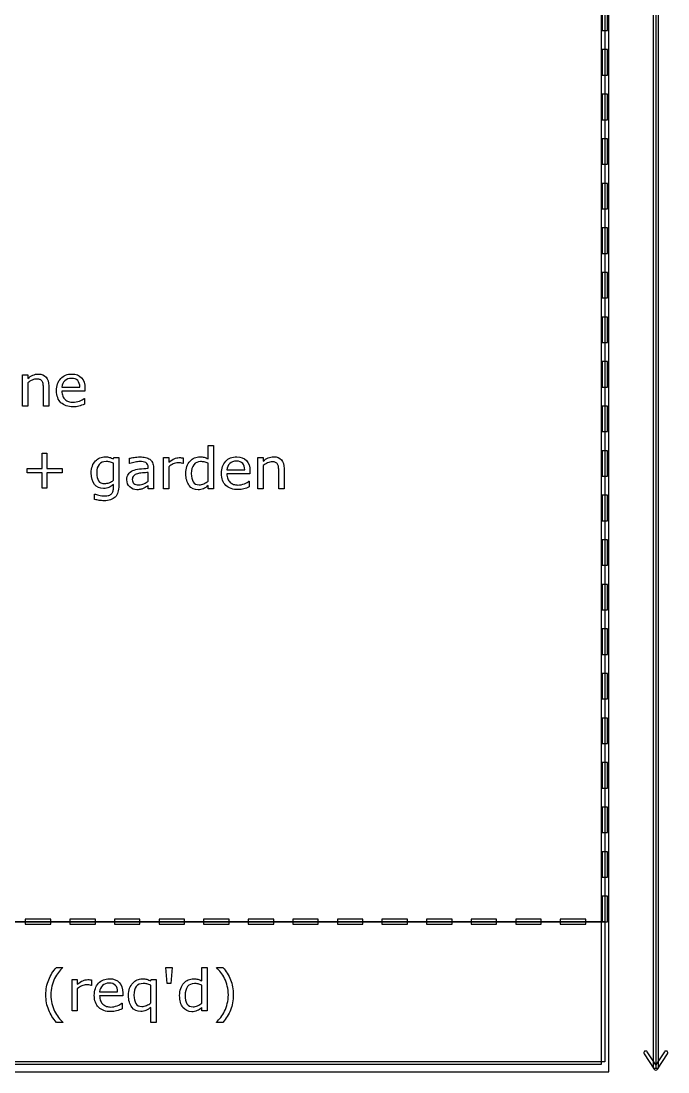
# Model space of a CAD drawing. Extents: x -13 to 750, y 12 to 2314.
# Drawn here: x 176.3 to 277.9, y 1844.3 to 2009.4 of the extents above; entities that cross this region are included whole.
import ezdxf

# ---------------------------------------------------------------- set-up
doc = ezdxf.new("R2010")
doc.units = 0
doc.layers.get('0').update_dxf_attribs({"linetype": 'CONTINUOUS'})

msp = doc.modelspace()

# ---------------------------------------------------------------- linework, layer by layer
at = {"color": 7}
for points in [[(43.400391, 2296.489609), (43.400391, 1844.29039), (268.59961, 1844.29039), (268.59961, 2296.489609)], [(44.599609, 2295.290391), (267.40039, 2295.290391), (267.40039, 1845.48961), (44.599609, 1845.48961)], [(275.59961, 2295.89), (275.59961, 1844.89), (276.40039, 1844.89), (276.40039, 2295.89)], [(44, 2011.89), (268, 2011.89), (268, 1867.89), (44, 1867.89)], [(267.59961, 2011.89), (267.59961, 2007.89), (268.40039, 2007.89), (268.40039, 2011.89)], [(267.59961, 2004.89), (267.59961, 2000.89), (268.40039, 2000.89), (268.40039, 2004.89)], [(267.59961, 1997.89), (267.59961, 1993.89), (268.40039, 1993.89), (268.40039, 1997.89)], [(267.59961, 1990.89), (267.59961, 1986.89), (268.40039, 1986.89), (268.40039, 1990.89)], [(267.59961, 1983.89), (267.59961, 1979.89), (268.40039, 1979.89), (268.40039, 1983.89)], [(267.59961, 1976.89), (267.59961, 1972.89), (268.40039, 1972.89), (268.40039, 1976.89)], [(267.59961, 1969.89), (267.59961, 1965.89), (268.40039, 1965.89), (268.40039, 1969.89)], [(267.59961, 1962.89), (267.59961, 1958.89), (268.40039, 1958.89), (268.40039, 1962.89)], [(267.59961, 1955.89), (267.59961, 1951.89), (268.40039, 1951.89), (268.40039, 1955.89)], [(267.59961, 1948.89), (267.59961, 1944.89), (268.40039, 1944.89), (268.40039, 1948.89)], [(267.59961, 1941.89), (267.59961, 1937.89), (268.40039, 1937.89), (268.40039, 1941.89)], [(182.79565, 1938.40367), (180.40063, 1938.40367), (180.40063, 1936.00865), (179.67114, 1936.00865), (179.67114, 1938.40367), (177.27612, 1938.40367), (177.27612, 1939.1068), (179.67114, 1939.1068), (179.67114, 1941.50182), (180.40063, 1941.50182), (180.40063, 1939.1068), (182.79565, 1939.1068)], [(190.85083, 1937.2391)], [(196.29565, 1937.09852)], [(205.70435, 1937.09847)], [(267.59961, 1934.89), (267.59961, 1930.89), (268.40039, 1930.89), (268.40039, 1934.89)], [(267.59961, 1927.89), (267.59961, 1923.89), (268.40039, 1923.89), (268.40039, 1927.89)], [(267.59961, 1920.89), (267.59961, 1916.89), (268.40039, 1916.89), (268.40039, 1920.89)], [(267.59961, 1913.89), (267.59961, 1909.89), (268.40039, 1909.89), (268.40039, 1913.89)], [(267.59961, 1906.89), (267.59961, 1902.89), (268.40039, 1902.89), (268.40039, 1906.89)], [(267.59961, 1899.89), (267.59961, 1895.89), (268.40039, 1895.89), (268.40039, 1899.89)], [(267.59961, 1892.89), (267.59961, 1888.89), (268.40039, 1888.89), (268.40039, 1892.89)], [(267.59961, 1885.89), (267.59961, 1881.89), (268.40039, 1881.89), (268.40039, 1885.89)], [(267.59961, 1878.89), (267.59961, 1874.89), (268.40039, 1874.89), (268.40039, 1878.89)], [(267.59961, 1871.89), (267.59961, 1867.89), (268.40039, 1867.89), (268.40039, 1871.89)], [(44, 1867.89), (268, 1867.89), (268, 1845.89), (44, 1845.89)], [(177, 1868.29039), (177, 1867.48961), (181, 1867.48961), (181, 1868.29039)], [(184, 1868.29039), (184, 1867.48961), (188, 1867.48961), (188, 1868.29039)], [(191, 1868.29039), (191, 1867.48961), (195, 1867.48961), (195, 1868.29039)], [(198, 1868.29039), (198, 1867.48961), (202, 1867.48961), (202, 1868.29039)], [(205, 1868.29039), (205, 1867.48961), (209, 1867.48961), (209, 1868.29039)], [(212, 1868.29039), (212, 1867.48961), (216, 1867.48961), (216, 1868.29039)], [(219, 1868.29039), (219, 1867.48961), (223, 1867.48961), (223, 1868.29039)], [(226, 1868.29039), (226, 1867.48961), (230, 1867.48961), (230, 1868.29039)], [(233, 1868.29039), (233, 1867.48961), (237, 1867.48961), (237, 1868.29039)], [(240, 1868.29039), (240, 1867.48961), (244, 1867.48961), (244, 1868.29039)], [(247, 1868.29039), (247, 1867.48961), (251, 1867.48961), (251, 1868.29039)], [(254, 1868.29039), (254, 1867.48961), (258, 1867.48961), (258, 1868.29039)], [(261, 1868.29039), (261, 1867.48961), (265, 1867.48961), (265, 1868.29039)], [(200.0376, 1860.72789), (199.84863, 1858.18346), (199.25098, 1858.18346), (199.06201, 1860.72789)], [(209.65723, 1856.40358)], [(196.70215, 1855.13802)], [(204.72656, 1855.09847)], [(274.23437, 1847.54041)]]:
    msp.add_lwpolyline(points, close=True, dxfattribs=at)
for points in [[(276, 2295.89), (276, 1844.89)], [(177.39263, 1952.55506), (177.39263, 1948.89), (176.56646, 1948.89), (176.56646, 1953.79869), (177.39263, 1953.79869), (177.39263, 1953.25377)], [(180.6709, 1948.89), (179.84473, 1948.89), (179.84473, 1951.68492)], [(180.67095, 1952.07604), (180.6709, 1948.89)], [(182.75391, 1951.89146), (185.56641, 1951.89146)], [(186.37056, 1951.70689), (186.37061, 1951.25865)], [(186.37061, 1951.25865), (182.75391, 1951.25865)], [(186.22998, 1950.08971), (186.27388, 1950.08971), (186.27388, 1949.18883)], [(205.70435, 1940.60093), (205.70435, 1942.72788), (206.53052, 1942.72788), (206.53052, 1935.89)], [(190.85077, 1940.58771), (190.90347, 1940.79865), (191.67691, 1940.79865), (191.677, 1936.44811)], [(193.42603, 1939.85382), (193.38213, 1939.85382), (193.38213, 1940.69317)], [(199.53447, 1939.37486), (199.53447, 1935.89), (198.7083, 1935.89), (198.7083, 1940.79869), (199.53447, 1940.79869), (199.53447, 1940.07359)], [(201.77129, 1940.74589), (201.77124, 1939.89781)], [(214.34394, 1939.55506), (214.34394, 1935.89), (213.51777, 1935.89), (213.51777, 1940.79869), (214.34394, 1940.79869), (214.34394, 1940.25377)], [(190.85083, 1937.23912), (190.85083, 1939.91539)], [(196.29565, 1939.13317), (196.29565, 1939.26062)], [(196.29565, 1937.0985), (196.29565, 1938.4652)], [(197.11748, 1939.22099), (197.11743, 1935.89)], [(201.77124, 1939.89781), (201.72734, 1939.89781)], [(205.70435, 1937.0985), (205.70435, 1939.91539)], [(208.64868, 1938.89146), (211.46118, 1938.89146)], [(212.26534, 1938.70689), (212.26538, 1938.25865)], [(217.62231, 1935.89), (216.79614, 1935.89), (216.79614, 1938.68492)], [(217.62226, 1939.07604), (217.62231, 1935.89)], [(212.26538, 1938.25865), (208.64868, 1938.25865)], [(212.12476, 1937.08971), (212.16866, 1937.08971), (212.16866, 1936.18883)], [(187.87134, 1934.24202), (187.87134, 1935.08577), (187.91524, 1935.08577)], [(190.85077, 1936.1097), (190.85077, 1936.55794)], [(197.11743, 1935.89), (196.29565, 1935.89), (196.29565, 1936.41295)], [(206.53052, 1935.89), (205.70435, 1935.89), (205.70435, 1936.40416)], [(181.87939, 1860.72789), (182.88574, 1860.72789), (182.88574, 1860.68399)], [(204.72656, 1858.60093), (204.72656, 1860.72788), (205.55273, 1860.72788), (205.55273, 1853.89)], [(207.01172, 1860.6839), (207.01172, 1860.7278), (208.01807, 1860.7278)], [(185.17094, 1857.37486), (185.17094, 1853.89), (184.34477, 1853.89), (184.34477, 1858.79869), (185.17094, 1858.79869), (185.17094, 1858.07359)], [(187.40771, 1857.89781), (187.36381, 1857.89781)], [(187.40775, 1858.74589), (187.40771, 1857.89781)], [(196.70215, 1858.58774), (196.75485, 1858.79868), (197.52829, 1858.79868), (197.52832, 1852.07945)], [(196.70215, 1855.13805), (196.70215, 1857.91539)], [(204.72656, 1855.0985), (204.72656, 1857.91539)], [(188.67773, 1856.89146), (191.49023, 1856.89146)], [(192.29443, 1856.25865), (188.67773, 1856.25865)], [(192.29439, 1856.70689), (192.29443, 1856.25865)], [(192.15381, 1855.08971), (192.19771, 1855.08971), (192.19771, 1854.18883)], [(197.52832, 1852.07945), (196.70215, 1852.07945), (196.70215, 1854.44371)], [(205.55273, 1853.89), (204.72656, 1853.89), (204.72656, 1854.40416)], [(182.88574, 1852.07945), (181.87939, 1852.07945)], [(182.88574, 1852.12344), (182.88574, 1852.07945)], [(208.01807, 1852.07945), (207.01172, 1852.07945), (207.01172, 1852.12335)], [(274.15037, 1847.12438), (275.74998, 1844.72398)], [(277.34958, 1847.45639), (276, 1845.43102), (274.65039, 1847.45641)], [(276.24998, 1844.72398), (277.84959, 1847.12438)]]:
    msp.add_lwpolyline(points, dxfattribs=at)
for points in [[(177.39263, 1953.25377), (177.650443, 1953.467637), (177.917043, 1953.63463), (178.19243, 1953.75475)], [(178.80767, 1953.14832), (178.582083, 1953.14832), (178.346243, 1953.092657), (178.10015, 1952.98133)], [(178.19243, 1953.75475), (178.467823, 1953.874863), (178.75054, 1953.93492), (179.04058, 1953.93492)], [(179.3438, 1953.05602), (179.206107, 1953.117553), (179.027397, 1953.14832), (178.80767, 1953.14832)], [(179.04058, 1953.93492), (179.570853, 1953.93492), (179.97515, 1953.775253), (180.25347, 1953.45592)], [(180.25347, 1953.45592), (180.53179, 1953.13658), (180.67095, 1952.67662), (180.67095, 1952.07604)], [(181.9145, 1951.31578), (181.9145, 1952.118513), (182.132763, 1952.75572), (182.56929, 1953.2274)], [(182.56929, 1953.2274), (183.008743, 1953.69908), (183.58589, 1953.93492), (184.30073, 1953.93492)], [(184.25684, 1953.25377), (183.814453, 1953.25377), (183.461423, 1953.1234), (183.19775, 1952.86266)], [(185.23682, 1952.89781), (185.022953, 1953.135117), (184.696293, 1953.25377), (184.25684, 1953.25377)], [(184.30073, 1953.93492), (184.962843, 1953.93492), (185.47261, 1953.74156), (185.83003, 1953.35484)], [(185.83003, 1953.35484), (186.190383, 1952.968127), (186.37056, 1952.41881), (186.37056, 1951.70689)], [(178.10015, 1952.98133), (177.854057, 1952.870003), (177.618217, 1952.727913), (177.39263, 1952.55506)], [(179.66021, 1952.78355), (179.586963, 1952.906603), (179.481493, 1952.997427), (179.3438, 1953.05602)], [(179.80523, 1952.31773), (179.77883, 1952.51695), (179.73049, 1952.672223), (179.66021, 1952.78355)], [(179.84473, 1951.68492), (179.84473, 1951.910507), (179.831563, 1952.121443), (179.80523, 1952.31773)], [(183.19775, 1952.86266), (182.93701, 1952.601913), (182.789063, 1952.27818), (182.75391, 1951.89146)], [(185.56641, 1951.89146), (185.563743, 1952.32506), (185.45388, 1952.66051), (185.23682, 1952.89781)], [(182.60005, 1949.43492), (182.143017, 1949.877307), (181.9145, 1950.50426), (181.9145, 1951.31578)], [(182.75391, 1951.25865), (182.75391, 1950.956897), (182.79932, 1950.693227), (182.89014, 1950.46764)], [(182.89014, 1950.46764), (182.98096, 1950.24498), (183.10547, 1950.061873), (183.26367, 1949.91832)], [(183.26367, 1949.91832), (183.416017, 1949.777693), (183.596193, 1949.672223), (183.8042, 1949.60191)], [(185.50488, 1949.6942), (185.844727, 1949.828967), (186.086427, 1949.960803), (186.22998, 1950.08971)], [(184.50727, 1948.77574), (183.692817, 1948.77574), (183.057077, 1948.995467), (182.60005, 1949.43492)], [(183.8042, 1949.60191), (184.01514, 1949.531603), (184.246587, 1949.49645), (184.49854, 1949.49645)], [(184.49854, 1949.49645), (184.83252, 1949.49645), (185.167967, 1949.562367), (185.50488, 1949.6942)], [(185.42134, 1948.89439), (185.1313, 1948.81529), (184.82661, 1948.77574), (184.50727, 1948.77574)], [(186.27388, 1949.18883), (185.99556, 1949.071643), (185.71138, 1948.973497), (185.42134, 1948.89439)], [(187.5329, 1939.4803), (187.653013, 1939.78792), (187.81561, 1940.053057), (188.02069, 1940.27571)], [(188.02069, 1940.27571), (188.211123, 1940.483717), (188.44257, 1940.64485), (188.71503, 1940.75911)], [(189.6731, 1940.19223), (189.218993, 1940.19223), (188.86157, 1940.039883), (188.60083, 1939.73519)], [(188.71503, 1940.75911), (188.98749, 1940.876297), (189.258487, 1940.93489), (189.52802, 1940.93489)], [(189.52802, 1940.93489), (189.8122, 1940.93489), (190.049503, 1940.90559), (190.23993, 1940.84699)], [(190.2356, 1940.12633), (190.0481, 1940.170263), (189.8606, 1940.19223), (189.6731, 1940.19223)], [(190.85083, 1939.91539), (190.631103, 1940.014997), (190.426027, 1940.08531), (190.2356, 1940.12633)], [(190.23993, 1940.84699), (190.43329, 1940.791323), (190.636903, 1940.704897), (190.85077, 1940.58771)], [(193.38213, 1940.69317), (193.543263, 1940.737103), (193.776173, 1940.785443), (194.08086, 1940.83819)], [(194.2522, 1940.09991), (193.985593, 1940.044243), (193.710203, 1939.962213), (193.42603, 1939.85382)], [(194.08086, 1940.83819), (194.385547, 1940.890923), (194.68584, 1940.91729), (194.98174, 1940.91729)], [(194.97729, 1940.18781), (194.760497, 1940.18781), (194.5188, 1940.15851), (194.2522, 1940.09991)], [(195.49146, 1940.15271), (195.327393, 1940.17611), (195.156003, 1940.18781), (194.97729, 1940.18781)], [(194.98174, 1940.91729), (195.32744, 1940.91729), (195.627733, 1940.88799), (195.88262, 1940.82939)], [(195.91333, 1940.01647), (195.796143, 1940.083857), (195.65552, 1940.12927), (195.49146, 1940.15271)], [(195.88262, 1940.82939), (196.140433, 1940.773723), (196.36309, 1940.677043), (196.55059, 1940.53935)], [(196.19458, 1939.72644), (196.130113, 1939.849487), (196.036363, 1939.946163), (195.91333, 1940.01647)], [(196.55059, 1940.53935), (196.735157, 1940.40459), (196.87578, 1940.230273), (196.97246, 1940.0164)], [(196.97246, 1940.0164), (197.06914, 1939.802533), (197.11748, 1939.537397), (197.11748, 1939.22099)], [(199.53447, 1940.07359), (199.862597, 1940.337263), (200.151173, 1940.5233), (200.4002, 1940.6317)], [(200.9583, 1939.98131), (200.70342, 1939.98131), (200.457327, 1939.92418), (200.22002, 1939.80992)], [(200.4002, 1940.6317), (200.652153, 1940.743027), (200.9085, 1940.79869), (201.16924, 1940.79869)], [(201.36699, 1939.95931), (201.252737, 1939.973977), (201.116507, 1939.98131), (200.9583, 1939.98131)], [(201.16924, 1940.79869), (201.312793, 1940.79869), (201.416797, 1940.79429), (201.48125, 1940.78549)], [(201.72734, 1939.89781), (201.604293, 1939.927077), (201.484177, 1939.947577), (201.36699, 1939.95931)], [(201.48125, 1940.78549), (201.545717, 1940.77949), (201.642397, 1940.76629), (201.77129, 1940.74589)], [(202.38647, 1939.41881), (202.50659, 1939.744003), (202.667723, 1940.02086), (202.86987, 1940.24938)], [(202.86987, 1940.24938), (203.06909, 1940.472033), (203.300537, 1940.641953), (203.56421, 1940.75914)], [(204.53101, 1940.17903), (204.068117, 1940.17903), (203.707763, 1940.017897), (203.44995, 1939.69563)], [(203.56421, 1940.75914), (203.83081, 1940.876327), (204.1062, 1940.93492), (204.39038, 1940.93492)], [(204.39038, 1940.93492), (204.648193, 1940.93492), (204.87671, 1940.907087), (205.07593, 1940.85142)], [(205.10669, 1940.12193), (204.93091, 1940.159997), (204.739017, 1940.17903), (204.53101, 1940.17903)], [(205.07593, 1940.85142), (205.27515, 1940.798687), (205.484623, 1940.71519), (205.70435, 1940.60093)], [(205.70435, 1939.91539), (205.48169, 1940.014997), (205.28247, 1940.083843), (205.10669, 1940.12193)], [(207.80929, 1938.31578), (207.80929, 1939.118513), (208.02755, 1939.75572), (208.46407, 1940.2274)], [(208.46407, 1940.2274), (208.903523, 1940.69908), (209.480673, 1940.93492), (210.19552, 1940.93492)], [(210.15161, 1940.25377), (209.70923, 1940.25377), (209.356203, 1940.1234), (209.09253, 1939.86266)], [(211.13159, 1939.89781), (210.917723, 1940.135117), (210.591063, 1940.25377), (210.15161, 1940.25377)], [(210.19552, 1940.93492), (210.857627, 1940.93492), (211.36739, 1940.74156), (211.72481, 1940.35484)], [(211.72481, 1940.35484), (212.085163, 1939.968127), (212.26534, 1939.41881), (212.26534, 1938.70689)], [(214.34394, 1940.25377), (214.601753, 1940.467637), (214.868357, 1940.63463), (215.14375, 1940.75475)], [(215.05146, 1939.98133), (214.805367, 1939.870003), (214.569527, 1939.727913), (214.34394, 1939.55506)], [(215.75898, 1940.14832), (215.533393, 1940.14832), (215.297553, 1940.092657), (215.05146, 1939.98133)], [(215.14375, 1940.75475), (215.419137, 1940.874863), (215.70185, 1940.93492), (215.99189, 1940.93492)], [(216.29512, 1940.05602), (216.15742, 1940.117553), (215.978707, 1940.14832), (215.75898, 1940.14832)], [(215.99189, 1940.93492), (216.522163, 1940.93492), (216.92646, 1940.775253), (217.20478, 1940.45592)], [(216.61152, 1939.78355), (216.53828, 1939.906603), (216.432813, 1939.997427), (216.29512, 1940.05602)], [(217.20478, 1940.45592), (217.4831, 1940.13658), (217.62226, 1939.67662), (217.62226, 1939.07604)], [(187.35712, 1938.39046), (187.35712, 1938.812333), (187.415713, 1939.175613), (187.5329, 1939.4803)], [(187.87128, 1936.59749), (187.528507, 1937.022297), (187.35712, 1937.619953), (187.35712, 1938.39046)], [(188.60083, 1939.73519), (188.34009, 1939.430503), (188.20972, 1938.988123), (188.20972, 1938.40805)], [(188.20972, 1938.40805), (188.20972, 1937.857263), (188.3064, 1937.439783), (188.49976, 1937.15561)], [(193.18433, 1938.21472), (193.345463, 1938.446167), (193.573977, 1938.627807), (193.86987, 1938.75964)], [(193.86987, 1938.75964), (194.168703, 1938.891473), (194.52759, 1938.98083), (194.94653, 1939.02771)], [(194.59497, 1938.27186), (194.357663, 1938.204473), (194.16577, 1938.099003), (194.01929, 1937.95545)], [(195.40356, 1938.3993), (195.06372, 1938.370033), (194.79419, 1938.327553), (194.59497, 1938.27186)], [(194.94653, 1939.02771), (195.365477, 1939.074577), (195.815183, 1939.10973), (196.29565, 1939.13317)], [(196.29565, 1938.4652), (196.043697, 1938.450533), (195.746333, 1938.428567), (195.40356, 1938.3993)], [(196.29565, 1939.26062), (196.29565, 1939.44812), (196.26196, 1939.603393), (196.19458, 1939.72644)], [(200.22002, 1939.80992), (199.982713, 1939.698593), (199.754197, 1939.553573), (199.53447, 1939.37486)], [(202.21069, 1938.30699), (202.21069, 1938.72301), (202.269283, 1939.093617), (202.38647, 1939.41881)], [(202.72485, 1936.43053), (202.382077, 1936.881703), (202.21069, 1937.50719), (202.21069, 1938.30699)], [(203.44995, 1939.69563), (203.192137, 1939.37337), (203.06323, 1938.91634), (203.06323, 1938.32454)], [(203.06323, 1938.32454), (203.06323, 1937.741533), (203.16284, 1937.297687), (203.36206, 1936.993)], [(208.49483, 1936.43492), (208.037803, 1936.877307), (207.80929, 1937.50426), (207.80929, 1938.31578)], [(209.09253, 1939.86266), (208.83179, 1939.601913), (208.68384, 1939.27818), (208.64868, 1938.89146)], [(211.46118, 1938.89146), (211.458513, 1939.32506), (211.34865, 1939.66051), (211.13159, 1939.89781)], [(216.75654, 1939.31773), (216.730207, 1939.51695), (216.681867, 1939.672223), (216.61152, 1939.78355)], [(216.79614, 1938.68492), (216.79614, 1938.910507), (216.78294, 1939.121443), (216.75654, 1939.31773)], [(188.49976, 1937.15561), (188.693113, 1936.87143), (189.013913, 1936.72934), (189.46216, 1936.72934)], [(189.46216, 1936.72934), (189.702393, 1936.72934), (189.942627, 1936.77475), (190.18286, 1936.86557)], [(190.18286, 1936.86557), (190.426027, 1936.959317), (190.648683, 1937.083827), (190.85083, 1937.2391)], [(192.94702, 1937.31384), (192.94702, 1937.685907), (193.026123, 1937.9862), (193.18433, 1938.21472)], [(193.40845, 1936.19323), (193.10083, 1936.486203), (192.94702, 1936.85974), (192.94702, 1937.31384)], [(194.01929, 1937.95545), (193.872803, 1937.814823), (193.79956, 1937.62), (193.79956, 1937.37098)], [(193.79956, 1937.37098), (193.79956, 1937.089727), (193.88452, 1936.877323), (194.05444, 1936.73377)], [(194.05444, 1936.73377), (194.224367, 1936.593143), (194.483647, 1936.52283), (194.83228, 1936.52283)], [(194.83228, 1936.52283), (195.122313, 1936.52283), (195.38745, 1936.578493), (195.62769, 1936.68982)], [(195.62769, 1936.68982), (195.867923, 1936.80408), (196.090577, 1936.940313), (196.29565, 1937.09852)], [(203.36206, 1936.993), (203.56128, 1936.69124), (203.880617, 1936.54036), (204.32007, 1936.54036)], [(204.32007, 1936.54036), (204.554443, 1936.54036), (204.791747, 1936.59163), (205.03198, 1936.69417)], [(205.03198, 1936.69417), (205.272213, 1936.799637), (205.496337, 1936.934403), (205.70435, 1937.09847)], [(208.64868, 1938.25865), (208.64868, 1937.956897), (208.69409, 1937.693227), (208.78491, 1937.46764)], [(208.78491, 1937.46764), (208.87573, 1937.24498), (209.000243, 1937.061873), (209.15845, 1936.91832)], [(209.15845, 1936.91832), (209.31079, 1936.777693), (209.490963, 1936.672223), (209.69897, 1936.60191)], [(210.39331, 1936.49645), (210.727297, 1936.49645), (211.062747, 1936.562367), (211.39966, 1936.6942)], [(211.39966, 1936.6942), (211.7395, 1936.828967), (211.9812, 1936.960803), (212.12476, 1937.08971)], [(189.26874, 1935.96468), (188.6828, 1935.96468), (188.21698, 1936.175617), (187.87128, 1936.59749)], [(187.91524, 1935.08577), (188.050007, 1935.033037), (188.263873, 1934.968583), (188.55684, 1934.89241)], [(190.13446, 1936.1097), (189.908873, 1936.01302), (189.6203, 1935.96468), (189.26874, 1935.96468)], [(190.85077, 1936.55794), (190.601743, 1936.35872), (190.362973, 1936.209307), (190.13446, 1936.1097)], [(190.13448, 1934.87483), (190.319053, 1934.942217), (190.46261, 1935.035967), (190.56515, 1935.15608)], [(190.56515, 1935.15608), (190.667683, 1935.27034), (190.740923, 1935.408037), (190.78487, 1935.56917)], [(190.78487, 1935.56917), (190.828803, 1935.730303), (190.85077, 1935.91048), (190.85077, 1936.1097)], [(191.677, 1936.44811), (191.677, 1935.616077), (191.488037, 1935.005237), (191.11011, 1934.61559)], [(194.53345, 1935.75378), (194.091063, 1935.75378), (193.716063, 1935.900263), (193.40845, 1936.19323)], [(195.16187, 1935.82408), (194.983157, 1935.777213), (194.773683, 1935.75378), (194.53345, 1935.75378)], [(195.63647, 1935.99107), (195.498777, 1935.92369), (195.340577, 1935.868027), (195.16187, 1935.82408)], [(195.99683, 1936.20201), (195.873783, 1936.114123), (195.753663, 1936.04381), (195.63647, 1935.99107)], [(196.29565, 1936.41295), (196.22241, 1936.36315), (196.122803, 1936.292837), (195.99683, 1936.20201)], [(204.12231, 1935.75377), (203.536377, 1935.75377), (203.070557, 1935.979357), (202.72485, 1936.43053)], [(204.96167, 1935.92516), (204.703857, 1935.8109), (204.42407, 1935.75377), (204.12231, 1935.75377)], [(205.70435, 1936.40416), (205.467043, 1936.19908), (205.219483, 1936.039413), (204.96167, 1935.92516)], [(210.40206, 1935.77574), (209.587607, 1935.77574), (208.951863, 1935.995467), (208.49483, 1936.43492)], [(209.69897, 1936.60191), (209.90991, 1936.531603), (210.141357, 1936.49645), (210.39331, 1936.49645)], [(211.31612, 1935.89439), (211.02608, 1935.81529), (210.721393, 1935.77574), (210.40206, 1935.77574)], [(212.16866, 1936.18883), (211.89034, 1936.071643), (211.60616, 1935.973497), (211.31612, 1935.89439)], [(188.60083, 1934.08821), (188.354737, 1934.123343), (188.111573, 1934.174613), (187.87134, 1934.24202)], [(188.55684, 1934.89241), (188.849813, 1934.81331), (189.142783, 1934.77376), (189.43575, 1934.77376)], [(189.36548, 1934.03111), (189.10474, 1934.03111), (188.849857, 1934.050143), (188.60083, 1934.08821)], [(191.11011, 1934.61559), (190.732177, 1934.225937), (190.150633, 1934.03111), (189.36548, 1934.03111)], [(189.43575, 1934.77376), (189.717003, 1934.77376), (189.949913, 1934.80745), (190.13448, 1934.87483)], [(180.6709, 1858.78111), (180.958007, 1859.484237), (181.360837, 1860.133163), (181.87939, 1860.72789)], [(182.88574, 1860.68399), (182.64844, 1860.470117), (182.42139, 1860.222557), (182.20459, 1859.94131)], [(207.68848, 1859.94122), (207.474613, 1860.222467), (207.249027, 1860.470027), (207.01172, 1860.6839)], [(208.01807, 1860.7278), (208.536623, 1860.133073), (208.939453, 1859.484147), (209.22656, 1858.78102)], [(182.20459, 1859.94131), (181.990723, 1859.66299), (181.791503, 1859.337793), (181.60693, 1858.96572)], [(208.29053, 1858.96563), (208.105957, 1859.337703), (207.905273, 1859.6629), (207.68848, 1859.94122)], [(180.24023, 1856.40367), (180.24023, 1857.28551), (180.383787, 1858.07799), (180.6709, 1858.78111)], [(181.17627, 1857.77481), (181.06787, 1857.341217), (181.01367, 1856.884183), (181.01367, 1856.40371)], [(181.60693, 1858.96572), (181.43115, 1858.605373), (181.287597, 1858.208403), (181.17627, 1857.77481)], [(185.17094, 1858.07359), (185.499067, 1858.337263), (185.78764, 1858.5233), (186.03666, 1858.6317)], [(185.85649, 1857.80992), (185.619183, 1857.698593), (185.390667, 1857.553573), (185.17094, 1857.37486)], [(186.59477, 1857.98131), (186.339883, 1857.98131), (186.09379, 1857.92418), (185.85649, 1857.80992)], [(186.03666, 1858.6317), (186.288613, 1858.743027), (186.54496, 1858.79869), (186.8057, 1858.79869)], [(187.00346, 1857.95931), (186.8892, 1857.973977), (186.75297, 1857.98131), (186.59477, 1857.98131)], [(186.8057, 1858.79869), (186.94926, 1858.79869), (187.053267, 1858.79429), (187.11772, 1858.78549)], [(187.36381, 1857.89781), (187.240763, 1857.927077), (187.120647, 1857.947577), (187.00346, 1857.95931)], [(187.11772, 1858.78549), (187.182187, 1858.77949), (187.278863, 1858.76629), (187.40775, 1858.74589)], [(187.83834, 1856.31578), (187.83834, 1857.118513), (188.0566, 1857.75572), (188.49312, 1858.2274)], [(188.49312, 1858.2274), (188.932573, 1858.69908), (189.509723, 1858.93492), (190.22457, 1858.93492)], [(189.12158, 1857.86266), (188.86084, 1857.601913), (188.71289, 1857.27818), (188.67773, 1856.89146)], [(190.18066, 1858.25377), (189.73828, 1858.25377), (189.385253, 1858.1234), (189.12158, 1857.86266)], [(191.16064, 1857.89781), (190.946773, 1858.135117), (190.620113, 1858.25377), (190.18066, 1858.25377)], [(190.22457, 1858.93492), (190.886677, 1858.93492), (191.396443, 1858.74156), (191.75387, 1858.35484)], [(191.49023, 1856.89146), (191.487563, 1857.32506), (191.3777, 1857.66051), (191.16064, 1857.89781)], [(191.75387, 1858.35484), (192.114217, 1857.968127), (192.29439, 1857.41881), (192.29439, 1856.70689)], [(193.2085, 1856.32896), (193.2085, 1856.75084), (193.268557, 1857.122913), (193.38867, 1857.44518)], [(193.38867, 1857.44518), (193.511717, 1857.770373), (193.67285, 1858.042833), (193.87207, 1858.26256)], [(193.87207, 1858.26256), (194.06543, 1858.476427), (194.29248, 1858.641953), (194.55322, 1858.75914)], [(194.43457, 1857.70442), (194.18555, 1857.382153), (194.06104, 1856.936843), (194.06104, 1856.36849)], [(195.52441, 1858.19222), (195.046877, 1858.19222), (194.683597, 1858.02962), (194.43457, 1857.70442)], [(194.55322, 1858.75914), (194.813967, 1858.876327), (195.089357, 1858.93492), (195.37939, 1858.93492)], [(195.37939, 1858.93492), (195.643063, 1858.93492), (195.875973, 1858.90562), (196.07812, 1858.84702)], [(196.0957, 1858.13072), (195.91992, 1858.17172), (195.72949, 1858.19222), (195.52441, 1858.19222)], [(196.07812, 1858.84702), (196.2832, 1858.78842), (196.49121, 1858.701993), (196.70215, 1858.58774)], [(196.70215, 1857.91539), (196.47363, 1858.01793), (196.27148, 1858.089707), (196.0957, 1858.13072)], [(201.23291, 1856.30699), (201.23291, 1856.72301), (201.291503, 1857.093617), (201.40869, 1857.41881)], [(201.40869, 1857.41881), (201.52881, 1857.744003), (201.689943, 1858.02086), (201.89209, 1858.24938)], [(201.89209, 1858.24938), (202.09131, 1858.472033), (202.322757, 1858.641953), (202.58643, 1858.75914)], [(202.47217, 1857.69563), (202.214357, 1857.37337), (202.08545, 1856.91634), (202.08545, 1856.32454)], [(203.55322, 1858.17903), (203.090333, 1858.17903), (202.729983, 1858.017897), (202.47217, 1857.69563)], [(202.58643, 1858.75914), (202.85303, 1858.876327), (203.12842, 1858.93492), (203.4126, 1858.93492)], [(203.4126, 1858.93492), (203.670413, 1858.93492), (203.898927, 1858.907087), (204.09814, 1858.85142)], [(204.12891, 1858.12193), (203.953123, 1858.159997), (203.761227, 1858.17903), (203.55322, 1858.17903)], [(204.09814, 1858.85142), (204.29736, 1858.798687), (204.506833, 1858.71519), (204.72656, 1858.60093)], [(204.72656, 1857.91539), (204.503907, 1858.014997), (204.30469, 1858.083843), (204.12891, 1858.12193)], [(208.72119, 1857.77472), (208.61279, 1858.208313), (208.469237, 1858.605283), (208.29053, 1858.96563)], [(208.88379, 1856.40362), (208.88379, 1856.884093), (208.82959, 1857.341127), (208.72119, 1857.77472)], [(209.22656, 1858.78102), (209.513673, 1858.0779), (209.65723, 1857.28542), (209.65723, 1856.40358)], [(180.6709, 1854.02623), (180.383787, 1854.729357), (180.24023, 1855.521837), (180.24023, 1856.40367)], [(181.01367, 1856.40371), (181.01367, 1855.902737), (181.066403, 1855.44424), (181.17187, 1855.02822)], [(188.52389, 1854.43492), (188.066857, 1854.877307), (187.83834, 1855.50426), (187.83834, 1856.31578)], [(188.67773, 1856.25865), (188.67773, 1855.956897), (188.72314, 1855.693227), (188.81396, 1855.46764)], [(193.72705, 1854.46568), (193.38135, 1854.916853), (193.2085, 1855.537947), (193.2085, 1856.32896)], [(194.06104, 1856.36849), (194.06104, 1855.79427), (194.160647, 1855.351887), (194.35986, 1855.04134)], [(201.74707, 1854.43053), (201.404297, 1854.881703), (201.23291, 1855.50719), (201.23291, 1856.30699)], [(202.08545, 1856.32454), (202.08545, 1855.741533), (202.18506, 1855.297687), (202.38428, 1854.993)], [(208.72119, 1855.02813), (208.82959, 1855.44415), (208.88379, 1855.902647), (208.88379, 1856.40362)], [(209.65723, 1856.40367), (209.65723, 1855.521837), (209.513673, 1854.729357), (209.22656, 1854.02623)], [(181.17187, 1855.02822), (181.28027, 1854.612207), (181.42529, 1854.2167), (181.60693, 1853.8417)], [(190.43111, 1853.77574), (189.616657, 1853.77574), (188.980917, 1853.995467), (188.52389, 1854.43492)], [(188.81396, 1855.46764), (188.904787, 1855.24498), (189.0293, 1855.061873), (189.1875, 1854.91832)], [(189.1875, 1854.91832), (189.339847, 1854.777693), (189.520023, 1854.672223), (189.72803, 1854.60191)], [(189.72803, 1854.60191), (189.938963, 1854.531603), (190.170407, 1854.49645), (190.42236, 1854.49645)], [(190.42236, 1854.49645), (190.756347, 1854.49645), (191.091797, 1854.562367), (191.42871, 1854.6942)], [(192.19771, 1854.18883), (191.91939, 1854.071643), (191.63521, 1853.973497), (191.34517, 1853.89439)], [(191.42871, 1854.6942), (191.768557, 1854.828967), (192.010257, 1854.960803), (192.15381, 1855.08971)], [(195.12451, 1853.79332), (194.541503, 1853.79332), (194.075683, 1854.01744), (193.72705, 1854.46568)], [(194.35986, 1855.04134), (194.562013, 1854.73372), (194.87842, 1854.57991), (195.30908, 1854.57991)], [(195.30908, 1854.57991), (195.549313, 1854.57991), (195.78955, 1854.63118), (196.02979, 1854.73372)], [(196.70215, 1854.44371), (196.447263, 1854.223983), (196.193843, 1854.05992), (195.94189, 1853.95152)], [(196.02979, 1854.73372), (196.270023, 1854.839187), (196.494143, 1854.973953), (196.70215, 1855.13802)], [(203.14453, 1853.75377), (202.55859, 1853.75377), (202.09277, 1853.979357), (201.74707, 1854.43053)], [(202.38428, 1854.993), (202.5835, 1854.69124), (202.902837, 1854.54036), (203.34229, 1854.54036)], [(203.34229, 1854.54036), (203.576663, 1854.54036), (203.813967, 1854.59163), (204.0542, 1854.69417)], [(204.72656, 1854.40416), (204.48926, 1854.19908), (204.241703, 1854.039413), (203.98389, 1853.92516)], [(204.0542, 1854.69417), (204.294433, 1854.799637), (204.518553, 1854.934403), (204.72656, 1855.09847)], [(208.29053, 1853.84161), (208.47217, 1854.21661), (208.615723, 1854.612117), (208.72119, 1855.02813)], [(181.87939, 1852.07945), (181.360837, 1852.674177), (180.958007, 1853.323103), (180.6709, 1854.02623)], [(181.60693, 1853.8417), (181.782717, 1853.481347), (181.9834, 1853.15615), (182.20898, 1852.86611)], [(182.20898, 1852.86611), (182.434567, 1852.573143), (182.660153, 1852.325587), (182.88574, 1852.12344)], [(191.34517, 1853.89439), (191.055137, 1853.81529), (190.75045, 1853.77574), (190.43111, 1853.77574)], [(195.94189, 1853.95152), (195.689937, 1853.846053), (195.417477, 1853.79332), (195.12451, 1853.79332)], [(203.98389, 1853.92516), (203.726077, 1853.8109), (203.44629, 1853.75377), (203.14453, 1853.75377)], [(207.01172, 1852.12335), (207.237307, 1852.325497), (207.462893, 1852.573053), (207.68848, 1852.86602)], [(207.68848, 1852.86602), (207.916993, 1853.15606), (208.117677, 1853.481257), (208.29053, 1853.84161)], [(209.22656, 1854.02623), (208.939453, 1853.323103), (208.536623, 1852.674177), (208.01807, 1852.07945)], [(274.23437, 1847.54039), (274.168043, 1847.49638), (274.121925, 1847.427815), (274.106171, 1847.34979)], [(274.459786, 1847.584614), (274.381758, 1847.600369), (274.300668, 1847.584467), (274.23437, 1847.54041)], [(274.65039, 1847.45641), (274.60638, 1847.52274), (274.537813, 1847.568859), (274.459786, 1847.584614)], [(277.54018, 1847.584589), (277.462155, 1847.568835), (277.39359, 1847.522717), (277.34958, 1847.45639)], [(277.76559, 1847.54039), (277.699292, 1847.584444), (277.618205, 1847.600344), (277.54018, 1847.584589)], [(277.893789, 1847.34979), (277.878035, 1847.427815), (277.831917, 1847.49638), (277.76559, 1847.54039)], [(274.106171, 1847.34979), (274.090416, 1847.271765), (274.106316, 1847.190678), (274.15037, 1847.12438)], [(277.84959, 1847.12438), (277.893644, 1847.190678), (277.909544, 1847.271765), (277.893789, 1847.34979)], [(275.74998, 1844.72398), (275.805572, 1844.6402), (275.899434, 1844.589836), (275.99998, 1844.589836)], [(275.99998, 1844.589836), (276.100526, 1844.589836), (276.194388, 1844.6402), (276.24998, 1844.72398)]]:
    msp.add_open_spline(points, degree=3, dxfattribs=at)

doc.saveas('drawing.dxf')
